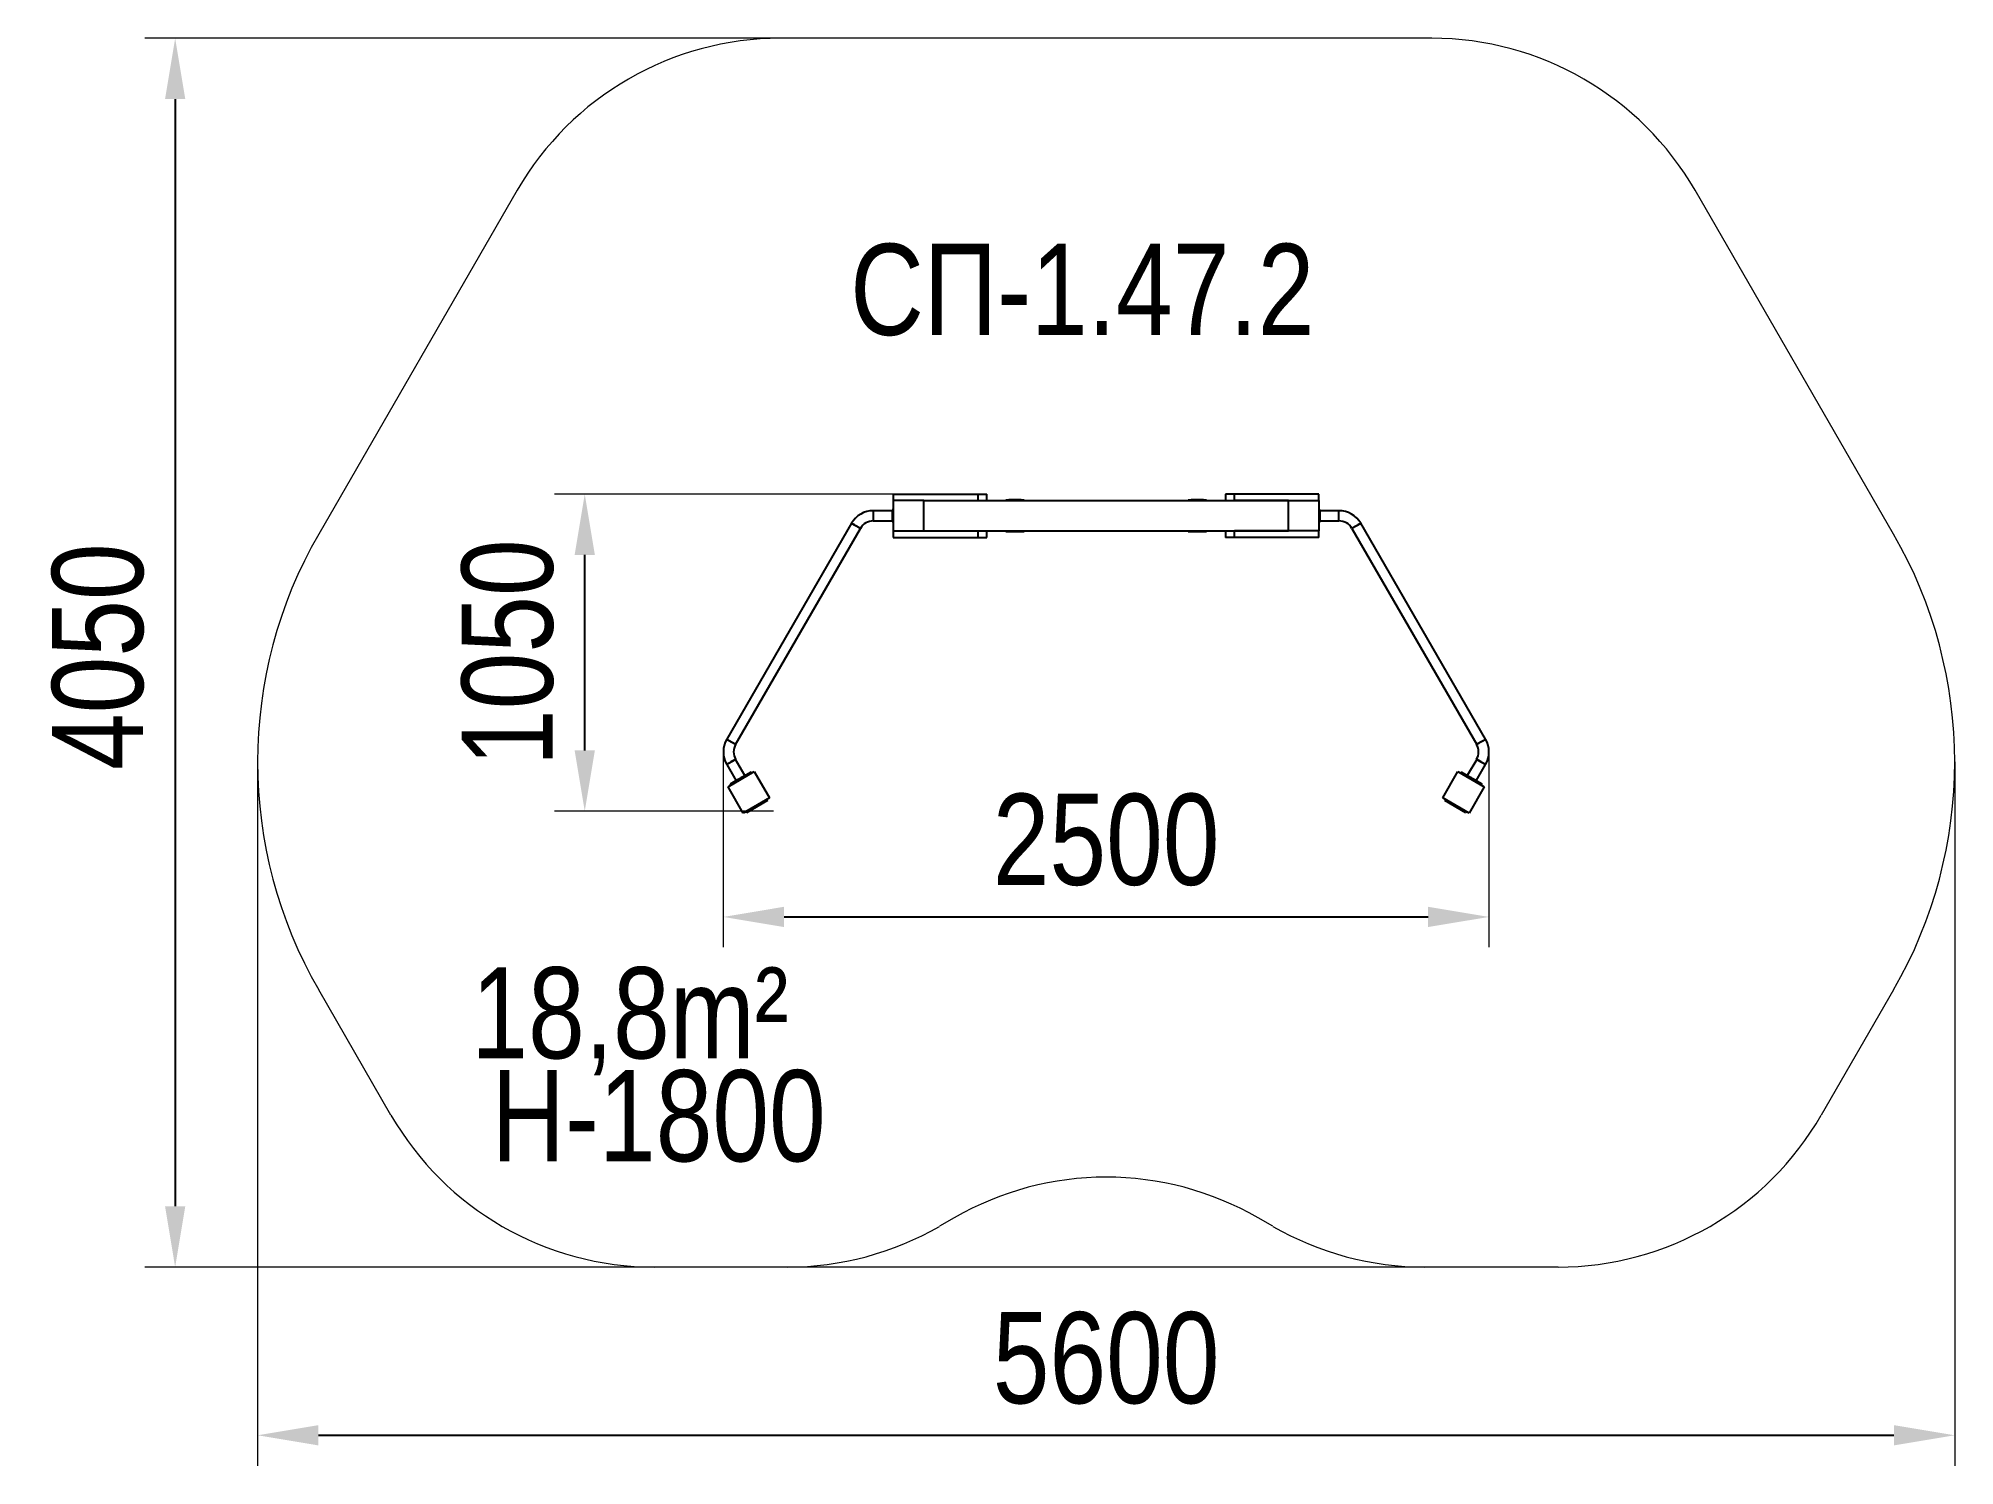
# Model space of a CAD drawing. Header units: millimetres. Extents: x -3204 to 3099, y -2509 to 2187.
import ezdxf

# ---------------------------------------------------------------- set-up
doc = ezdxf.new("R2010")
doc.units = ezdxf.units.MM
for name, color, linetype in [('DIKOM_АРТИКУЛ', 7, 'Continuous'), ('DIKOM_ЗОНА', 80, 'Continuous'), ('DIKOM_ОБЪЕКТ', 7, 'Continuous'), ('DIKOM_РАЗМЕР_ЗОНА', 7, 'Continuous'), ('DIKOM_РАЗМЕР_ОБЪЕКТА', 7, 'Continuous')]:
    doc.layers.add(name, color=color, linetype=linetype)
doc.styles.add('style1', font='arial.ttf', dxfattribs={"width": 0.8})
doc.dimstyles.new('1-50', dxfattribs={"dimtxt": 300, "dimasz": 200, "dimexe": 100, "dimexo": 0, "dimgap": 100, "dimtad": 1, "dimdec": 0, "dimtxsty": 'style1', "dimcen": 0, "dimclrd": 7, "dimclre": 7, "dimadec": 1, "dimazin": 2, "dimtfac": 1, "dimtdec": 0, "dimtmove": 0, "dimatfit": 3, "dimfxl": 0, "dimlwd": 25, "dimlwe": 18, "dimarcsym": 0})

# ---------------------------------------------------------------- blocks, each defined once
blk = doc.blocks.new('*D0')
at = {"layer": 'Defpoints', "color": 0, "transparency": 16777216}
for p in [(-951, -160.5), (1567.3, -160.5), (1567.3, -703.6)]:
    blk.add_point(p, dxfattribs=at)
at = {"layer": 'DIKOM_РАЗМЕР_ОБЪЕКТА', "color": 7, "lineweight": 18, "transparency": 16777216}
for p, q in [((-951, -160.5), (-951, -803.6)), ((1567.3, -160.5), (1567.3, -803.6))]:
    blk.add_line(p, q, dxfattribs=at)
at = {"layer": 'DIKOM_РАЗМЕР_ОБЪЕКТА', "color": 7, "lineweight": 25, "transparency": 16777216}
blk.add_line((-751, -703.6), (1367.3, -703.6), dxfattribs=at)
at = {"layer": 'DIKOM_РАЗМЕР_ОБЪЕКТА', "color": 7, "transparency": 16777216}
for points in [[(-751, -670.2), (-751, -736.9), (-951, -703.6)], [(1367.3, -670.2), (1367.3, -736.9), (1567.3, -703.6)]]:
    blk.add_solid(points, dxfattribs=at)
at = {"layer": 'DIKOM_РАЗМЕР_ОБЪЕКТА', "color": 0, "transparency": 16777216, "insert": (308.2, -450.4), "char_height": 300, "attachment_point": 5, "style": 'style1'}
blk.add_mtext('2500', dxfattribs=at)
blk = doc.blocks.new('*D1')
at = {"layer": 'Defpoints', "color": 0, "transparency": 16777216}
for p in [(-1406.8, 687.3), (-244.8, 687.3), (-785.5, -355.6)]:
    blk.add_point(p, dxfattribs=at)
at = {"layer": 'DIKOM_РАЗМЕР_ОБЪЕКТА', "color": 7, "lineweight": 18, "transparency": 16777216}
for p, q in [((-244.8, 687.3), (-1506.8, 687.3)), ((-785.5, -355.6), (-1506.8, -355.6))]:
    blk.add_line(p, q, dxfattribs=at)
at = {"layer": 'DIKOM_РАЗМЕР_ОБЪЕКТА', "color": 7, "lineweight": 25, "transparency": 16777216}
blk.add_line((-1406.8, -155.6), (-1406.8, 487.3), dxfattribs=at)
at = {"layer": 'DIKOM_РАЗМЕР_ОБЪЕКТА', "color": 7, "transparency": 16777216}
for points in [[(-1440.1, 487.3), (-1373.4, 487.3), (-1406.8, 687.3)], [(-1440.1, -155.6), (-1373.4, -155.6), (-1406.8, -355.6)]]:
    blk.add_solid(points, dxfattribs=at)
at = {"layer": 'DIKOM_РАЗМЕР_ОБЪЕКТА', "color": 0, "transparency": 16777216, "insert": (-1659.9, 165.9), "char_height": 300, "attachment_point": 5, "rotation": 90, "style": 'style1'}
blk.add_mtext('1050', dxfattribs=at)
blk = doc.blocks.new('*D2')
at = {"layer": 'Defpoints', "color": 0, "transparency": 16777216}
for p in [(-2482.9, -193.7), (3099.3, -193.7), (3099.3, -2409.1)]:
    blk.add_point(p, dxfattribs=at)
at = {"layer": 'DIKOM_РАЗМЕР_ЗОНА', "color": 7, "lineweight": 18, "transparency": 16777216}
for p, q in [((-2482.9, -193.7), (-2482.9, -2509.1)), ((3099.3, -193.7), (3099.3, -2509.1))]:
    blk.add_line(p, q, dxfattribs=at)
at = {"layer": 'DIKOM_РАЗМЕР_ЗОНА', "color": 7, "lineweight": 25, "transparency": 16777216}
blk.add_line((-2282.9, -2409.1), (2899.3, -2409.1), dxfattribs=at)
at = {"layer": 'DIKOM_РАЗМЕР_ЗОНА', "color": 7, "transparency": 16777216}
for points in [[(-2282.9, -2375.8), (-2282.9, -2442.5), (-2482.9, -2409.1)], [(2899.3, -2375.8), (2899.3, -2442.5), (3099.3, -2409.1)]]:
    blk.add_solid(points, dxfattribs=at)
at = {"layer": 'DIKOM_РАЗМЕР_ЗОНА', "color": 0, "transparency": 16777216, "insert": (308.2, -2156), "char_height": 300, "attachment_point": 5, "style": 'style1'}
blk.add_mtext('5600', dxfattribs=at)
blk = doc.blocks.new('*D3')
at = {"layer": 'Defpoints', "color": 0, "transparency": 16777216}
for p in [(869.4, 2187.3), (-2754.1, -1855.6), (1713, -1855.6)]:
    blk.add_point(p, dxfattribs=at)
at = {"layer": 'DIKOM_РАЗМЕР_ЗОНА', "color": 7, "lineweight": 18, "transparency": 16777216}
for p, q in [((869.4, 2187.3), (-2854.1, 2187.3)), ((1713, -1855.6), (-2854.1, -1855.6))]:
    blk.add_line(p, q, dxfattribs=at)
at = {"layer": 'DIKOM_РАЗМЕР_ЗОНА', "color": 7, "lineweight": 25, "transparency": 16777216}
blk.add_line((-2754.1, 1987.3), (-2754.1, -1655.6), dxfattribs=at)
at = {"layer": 'DIKOM_РАЗМЕР_ЗОНА', "color": 7, "transparency": 16777216}
for points in [[(-2787.4, 1987.3), (-2720.8, 1987.3), (-2754.1, 2187.3)], [(-2787.4, -1655.6), (-2720.8, -1655.6), (-2754.1, -1855.6)]]:
    blk.add_solid(points, dxfattribs=at)
at = {"layer": 'DIKOM_РАЗМЕР_ЗОНА', "color": 0, "transparency": 16777216, "insert": (-3007.3, 152.6), "char_height": 300, "attachment_point": 5, "rotation": 90, "style": 'style1'}
blk.add_mtext('4050', dxfattribs=at)

msp = doc.modelspace()

# ---------------------------------------------------------------- linework, layer by layer
at = {"layer": 'DIKOM_ЗОНА', "color": 3, "lineweight": 15}
for p, q in [((1379.3, 2187.3), (-763, 2187.3)), ((-1629, 1687.3), (-2282, 556.3)), ((2898.3, 556.3), (2245.3, 1687.3)), ((-2044.2, -1355.6), (-2282, -943.7)), ((2898.3, -943.7), (2660.5, -1355.6)), ((-191.8, -1693.7), (-240.2, -1721.6)), ((856.5, -1721.6), (808.2, -1693.7)), ((-740.2, -1855.6), (-1178.1, -1855.6)), ((1794.5, -1855.6), (1356.5, -1855.6))]:
    msp.add_line(p, q, dxfattribs=at)
for centre, radius, start, end in [((-763, 1187.3), 1000, 90, 150), ((1379.3, 1187.3), 1000, 30, 90), ((-982.9, -193.7), 1500, 150, 210.00001), ((1599.3, -193.7), 1500, 330.00002, 30), ((-1178.1, -855.6), 1000, 210.00001, 270), ((1794.5, -855.6), 1000, 270, 330.00002), ((308.2, -2559.7), 1000, 60.00002, 119.99999), ((-740.2, -855.6), 1000, 270, 299.99999), ((1356.5, -855.6), 1000, 240.00002, 270)]:
    msp.add_arc(centre, radius, start, end, dxfattribs=at)
at = {"layer": 'DIKOM_ОБЪЕКТ'}
for p, q in [((-395.8, 633.1), (-457.7, 633.1)), ((-457.7, 633.1), (-457.7, 599.4)), ((-391.8, 636.3), (-395.8, 636.3)), ((-395.8, 636.3), (-395.8, 596.3)), ((-391.8, 687.3), (-391.8, 666.3)), ((-391.8, 687.3), (-114.3, 687.3)), ((-291.8, 666.3), (-391.8, 666.3)), ((-391.8, 666.3), (-391.8, 566.3)), ((-291.8, 666.3), (-114.3, 666.3)), ((-291.8, 666.3), (908.2, 666.3)), ((-291.8, 566.3), (-291.8, 666.3)), ((-114.3, 687.3), (-114.3, 666.3)), ((-114.3, 687.3), (-84.3, 687.3)), ((-84.3, 666.3), (-84.3, 687.3)), ((-21.8, 666.3), (-21.8, 669.3)), ((-21.8, 669.3), (-11.8, 669.3)), ((-11.8, 669.3), (-11.8, 666.3)), ((28.2, 669.3), (-11.8, 669.3)), ((28.2, 666.3), (28.2, 669.3)), ((28.2, 669.3), (38.2, 669.3)), ((38.2, 669.3), (38.2, 666.3)), ((578.2, 666.3), (578.2, 669.3)), ((578.2, 669.3), (588.2, 669.3)), ((588.2, 669.3), (588.2, 666.3)), ((628.2, 669.3), (588.2, 669.3)), ((628.2, 666.3), (628.2, 669.3)), ((628.2, 669.3), (638.2, 669.3)), ((638.2, 669.3), (638.2, 666.3)), ((700.6, 687.3), (700.6, 666.3)), ((730.6, 687.3), (700.6, 687.3)), ((730.6, 666.3), (730.6, 687.3)), ((1008.2, 687.3), (730.6, 687.3)), ((908.2, 666.3), (730.6, 666.3)), ((908.2, 566.3), (908.2, 666.3)), ((908.2, 666.3), (1008.2, 666.3)), ((1008.2, 666.3), (1008.2, 687.3)), ((1008.2, 666.3), (1008.2, 566.3)), ((1008.2, 636.3), (1012.2, 636.3)), ((1012.2, 596.3), (1012.2, 636.3)), ((1074.1, 633.1), (1012.2, 633.1)), ((1074.1, 599.4), (1074.1, 633.1)), ((-529.5, 591.7), (-939.9, -119.1)), ((-910.7, -136), (-500.3, 574.9)), ((-457.7, 599.4), (-395.8, 599.4)), ((-391.8, 596.3), (-395.8, 596.3)), ((1008.2, 596.3), (1012.2, 596.3)), ((1012.2, 599.4), (1074.1, 599.4)), ((1116.6, 574.9), (1527, -136)), ((1556.2, -119.1), (1145.8, 591.7)), ((-391.8, 566.3), (-391.8, 545.3)), ((-391.8, 566.3), (-291.8, 566.3)), ((-391.8, 545.3), (-114.3, 545.3)), ((-291.8, 566.3), (-114.3, 566.3)), ((-291.8, 566.3), (908.2, 566.3)), ((-114.3, 566.3), (-114.3, 545.3)), ((-114.3, 545.3), (-84.3, 545.3)), ((-84.3, 545.3), (-84.3, 566.3)), ((-21.8, 563.3), (-21.8, 566.3)), ((-11.8, 563.3), (-21.8, 563.3)), ((-11.8, 566.3), (-11.8, 563.3)), ((28.2, 563.3), (-11.8, 563.3)), ((28.2, 563.3), (28.2, 566.3)), ((38.2, 563.3), (28.2, 563.3)), ((38.2, 566.3), (38.2, 563.3)), ((578.2, 563.3), (578.2, 566.3)), ((588.2, 563.3), (578.2, 563.3)), ((588.2, 566.3), (588.2, 563.3)), ((628.2, 563.3), (588.2, 563.3)), ((628.2, 563.3), (628.2, 566.3)), ((638.2, 563.3), (628.2, 563.3)), ((638.2, 566.3), (638.2, 563.3)), ((700.6, 566.3), (700.6, 545.3)), ((730.6, 545.3), (700.6, 545.3)), ((730.6, 545.3), (730.6, 566.3)), ((908.2, 566.3), (730.6, 566.3)), ((1008.2, 545.3), (730.6, 545.3)), ((1008.2, 566.3), (908.2, 566.3)), ((1008.2, 545.3), (1008.2, 566.3)), ((-879.8, -238.7), (-910.7, -185.1)), ((1527, -185.1), (1496.1, -238.7)), ((-939.9, -202), (-908.9, -255.6)), ((-935.6, -275.6), (-849, -225.6)), ((-859.7, -227.1), (-877, -237.1)), ((-875, -240.6), (-877, -237.1)), ((-857.7, -230.6), (-859.7, -227.1)), ((-849, -225.6), (-799, -312.2)), ((1415.4, -312.2), (1465.4, -225.6)), ((1465.4, -225.6), (1552, -275.6)), ((1474, -230.6), (1476, -227.1)), ((1493.3, -237.1), (1476, -227.1)), ((1491.3, -240.6), (1493.3, -237.1)), ((1525.2, -255.6), (1556.2, -202)), ((-885.6, -362.2), (-935.6, -275.6)), ((-911.7, -257.1), (-929, -267.1)), ((-927, -270.6), (-929, -267.1)), ((-909.7, -260.6), (-911.7, -257.1)), ((-799, -312.2), (-885.6, -362.2)), ((1502, -362.2), (1415.4, -312.2)), ((1552, -275.6), (1502, -362.2)), ((1526, -260.6), (1528, -257.1)), ((1545.3, -267.1), (1528, -257.1)), ((1543.3, -270.6), (1545.3, -267.1)), ((-877, -357.2), (-875, -360.7)), ((-805.7, -320.7), (-875, -360.7)), ((-807.7, -317.2), (-805.7, -320.7)), ((1424, -317.2), (1422, -320.7)), ((1491.3, -360.7), (1422, -320.7)), ((1493.3, -357.2), (1491.3, -360.7))]:
    msp.add_line(p, q, dxfattribs=at)
at = {"layer": 'DIKOM_ОБЪЕКТ', "flags": 128}
for points in [[(-529.5, 591.7), (-529.3, 591.6), (-528.9, 591.4), (-528.1, 590.9), (-527.1, 590.3), (-525.8, 589.6), (-524.2, 588.7), (-522.5, 587.7), (-520.6, 586.6), (-518.6, 585.4), (-516.5, 584.2), (-514.4, 583), (-512.2, 581.8), (-510.2, 580.6), (-508.2, 579.4), (-506.4, 578.4), (-504.8, 577.4), (-503.3, 576.6), (-502.2, 575.9), (-501.3, 575.4), (-500.7, 575.1), (-500.3, 574.9), (-500.3, 574.9)], [(-500.3, 574.9), (-500.5, 575), (-500.9, 575.2), (-501.7, 575.7), (-502.7, 576.3), (-504, 577), (-505.6, 577.9), (-507.3, 578.9), (-509.2, 580), (-511.2, 581.2), (-513.3, 582.4), (-515.4, 583.6), (-517.5, 584.8), (-519.6, 586), (-521.6, 587.1), (-523.4, 588.2), (-525, 589.1), (-526.4, 590), (-527.6, 590.6), (-528.5, 591.2), (-529.1, 591.5), (-529.4, 591.7), (-529.5, 591.7)], [(1116.6, 574.9), (1116.7, 574.9), (1117, 575.1), (1117.6, 575.4), (1118.5, 575.9), (1119.7, 576.6), (1121.1, 577.4), (1122.7, 578.4), (1124.5, 579.4), (1126.5, 580.6), (1128.6, 581.8), (1130.7, 583), (1132.8, 584.2), (1134.9, 585.4), (1136.9, 586.6), (1138.8, 587.7), (1140.5, 588.7), (1142.1, 589.6), (1143.4, 590.3), (1144.4, 590.9), (1145.2, 591.4), (1145.6, 591.6), (1145.8, 591.7), (1145.8, 591.7)], [(1145.8, 591.7), (1145.8, 591.7), (1145.5, 591.5), (1144.8, 591.2), (1143.9, 590.6), (1142.8, 590), (1141.3, 589.1), (1139.7, 588.2), (1137.9, 587.1), (1135.9, 586), (1133.9, 584.8), (1131.7, 583.6), (1129.6, 582.4), (1127.5, 581.2), (1125.5, 580), (1123.6, 578.9), (1121.9, 577.9), (1120.3, 577), (1119, 576.3), (1118, 575.7), (1117.2, 575.2), (1116.8, 575), (1116.6, 574.9)], [(-939.9, -119.1), (-939.7, -119.2), (-939.3, -119.5), (-938.5, -119.9), (-937.5, -120.5), (-936.2, -121.3), (-934.6, -122.1), (-932.9, -123.1), (-931, -124.2), (-929, -125.4), (-926.9, -126.6), (-924.8, -127.8), (-922.6, -129.1), (-920.6, -130.2), (-918.6, -131.4), (-916.8, -132.4), (-915.2, -133.4), (-913.7, -134.2), (-912.6, -134.9), (-911.7, -135.4), (-911, -135.8), (-910.7, -135.9), (-910.7, -136)], [(-910.7, -136), (-910.9, -135.9), (-911.3, -135.6), (-912.1, -135.2), (-913.1, -134.6), (-914.4, -133.8), (-916, -132.9), (-917.7, -131.9), (-919.6, -130.8), (-921.6, -129.7), (-923.7, -128.4), (-925.8, -127.2), (-927.9, -126), (-930, -124.8), (-932, -123.7), (-933.8, -122.6), (-935.4, -121.7), (-936.8, -120.9), (-938, -120.2), (-938.9, -119.7), (-939.5, -119.3), (-939.8, -119.1), (-939.9, -119.1)], [(1527, -136), (1527.1, -135.9), (1527.4, -135.8), (1528, -135.4), (1528.9, -134.9), (1530.1, -134.2), (1531.5, -133.4), (1533.1, -132.4), (1534.9, -131.4), (1536.9, -130.2), (1539, -129.1), (1541.1, -127.8), (1543.2, -126.6), (1545.3, -125.4), (1547.3, -124.2), (1549.2, -123.1), (1550.9, -122.1), (1552.5, -121.3), (1553.8, -120.5), (1554.8, -119.9), (1555.6, -119.5), (1556, -119.2), (1556.2, -119.1), (1556.2, -119.1)], [(1556.2, -119.1), (1556.2, -119.1), (1555.8, -119.3), (1555.2, -119.7), (1554.3, -120.2), (1553.2, -120.9), (1551.7, -121.7), (1550.1, -122.6), (1548.3, -123.7), (1546.3, -124.8), (1544.3, -126), (1542.1, -127.2), (1540, -128.4), (1537.9, -129.7), (1535.9, -130.8), (1534, -131.9), (1532.3, -132.9), (1530.7, -133.8), (1529.4, -134.6), (1528.4, -135.2), (1527.6, -135.6), (1527.2, -135.9), (1527, -136), (1527, -136)], [(-939.9, -202), (-939.7, -201.9), (-939.3, -201.6), (-938.5, -201.2), (-937.5, -200.6), (-936.2, -199.8), (-934.6, -198.9), (-932.9, -197.9), (-931, -196.8), (-929, -195.7), (-926.9, -194.4), (-924.8, -193.2), (-922.6, -192), (-920.6, -190.8), (-918.6, -189.7), (-916.8, -188.6), (-915.2, -187.7), (-913.7, -186.9), (-912.6, -186.2), (-911.7, -185.7), (-911, -185.3), (-910.7, -185.1), (-910.7, -185.1)], [(-910.7, -185.1), (-910.9, -185.2), (-911.3, -185.5), (-912.1, -185.9), (-913.1, -186.5), (-914.4, -187.3), (-916, -188.1), (-917.7, -189.1), (-919.6, -190.2), (-921.6, -191.4), (-923.7, -192.6), (-925.8, -193.8), (-927.9, -195.1), (-930, -196.2), (-932, -197.4), (-933.8, -198.4), (-935.4, -199.4), (-936.8, -200.2), (-938, -200.9), (-938.9, -201.4), (-939.5, -201.8), (-939.8, -201.9), (-939.9, -202)], [(1527, -185.1), (1527.1, -185.1), (1527.4, -185.3), (1528, -185.7), (1528.9, -186.2), (1530.1, -186.9), (1531.5, -187.7), (1533.1, -188.6), (1534.9, -189.7), (1536.9, -190.8), (1539, -192), (1541.1, -193.2), (1543.2, -194.4), (1545.3, -195.7), (1547.3, -196.8), (1549.2, -197.9), (1550.9, -198.9), (1552.5, -199.8), (1553.8, -200.6), (1554.8, -201.2), (1555.6, -201.6), (1556, -201.9), (1556.2, -202), (1556.2, -202)], [(1556.2, -202), (1556.2, -201.9), (1555.8, -201.8), (1555.2, -201.4), (1554.3, -200.9), (1553.2, -200.2), (1551.7, -199.4), (1550.1, -198.4), (1548.3, -197.4), (1546.3, -196.2), (1544.3, -195.1), (1542.1, -193.8), (1540, -192.6), (1537.9, -191.4), (1535.9, -190.2), (1534, -189.1), (1532.3, -188.1), (1530.7, -187.3), (1529.4, -186.5), (1528.4, -185.9), (1527.6, -185.5), (1527.2, -185.2), (1527, -185.1), (1527, -185.1)], [(-877, -237.1), (-877.2, -237.2), (-877.7, -237.5), (-878.5, -238), (-879.5, -238.6), (-880.9, -239.4), (-882.5, -240.3), (-884.4, -241.4), (-886.4, -242.5), (-888.5, -243.8), (-890.8, -245.1), (-893.2, -246.4), (-895.5, -247.8), (-897.9, -249.2), (-900.1, -250.5), (-902.3, -251.7), (-904.3, -252.9), (-906.2, -254), (-907.8, -254.9), (-909.1, -255.7), (-910.2, -256.3), (-911, -256.8), (-911.5, -257), (-911.7, -257.1)], [(1528, -257.1), (1527.8, -257), (1527.3, -256.8), (1526.5, -256.3), (1525.5, -255.7), (1524.1, -254.9), (1522.5, -254), (1520.6, -252.9), (1518.6, -251.7), (1516.5, -250.5), (1514.2, -249.2), (1511.8, -247.8), (1509.5, -246.4), (1507.1, -245.1), (1504.9, -243.8), (1502.7, -242.5), (1500.7, -241.4), (1498.8, -240.3), (1497.2, -239.4), (1495.9, -238.6), (1494.8, -238), (1494, -237.5), (1493.5, -237.2), (1493.3, -237.1)]]:
    msp.add_lwpolyline(points, dxfattribs=at)
at = {"layer": 'DIKOM_ОБЪЕКТ'}
for centre, radius, start, end in [((-457.7, 550.3), 82.8, 90, 150), ((1074.1, 550.3), 82.8, 30, 90), ((-457.7, 550.3), 49.1, 90, 150), ((1074.1, 550.3), 49.1, 30, 90), ((-868.1, -160.5), 82.8, 150, 210), ((1484.4, -160.5), 82.8, 330, 30), ((-868.1, -160.5), 49.1, 150, 210), ((1484.4, -160.5), 49.1, 330, 30)]:
    msp.add_arc(centre, radius, start, end, dxfattribs=at)

# ---------------------------------------------------------------- texts
at = {"layer": 'DIKOM_АРТИКУЛ', "color": 7, "linetype": 'Continuous', "lineweight": 15, "insert": (-533.5, 1511.1), "char_height": 300, "width": 1667.537, "attachment_point": 1, "style": 'style1'}
msp.add_mtext('{\\fArial|b0|i0|c204|p34;СП}-1.47.2', dxfattribs=at)
at = {"layer": 'DIKOM_РАЗМЕР_ОБЪЕКТА', "char_height": 300, "width": 5885.531, "attachment_point": 1, "style": 'style1'}
for s, insert in [('{\\fArial|b0|i0|c204|p34;1}8,8m²', (-1779.7, -869)), ('H-1800', (-1713.6, -1207.7))]:
    msp.add_mtext(s, dxfattribs=dict(at, insert=insert))

# ---------------------------------------------------------------- dimensions: what is measured, and where the dimension line sits
at = {"layer": 'DIKOM_РАЗМЕР_ЗОНА'}
dim = msp.add_linear_dim(base=(-2754.1, -1855.6), p1=(869.4, 2187.3), p2=(1713, -1855.6), angle=90, text='4050', dimstyle='1-50', dxfattribs=at)
dim.commit()
dim.dimension.update_dxf_attribs({"geometry": '*D3', "text_midpoint": (-2754.1, 152.6), "dimtype": 160})
dim = msp.add_linear_dim(base=(3099.3, -2409.1), p1=(-2482.9, -193.7), p2=(3099.3, -193.7), text='5600', dimstyle='1-50', dxfattribs=at)
dim.commit()
dim.dimension.update_dxf_attribs({"geometry": '*D2', "text_midpoint": (308.2, -2409.1), "dimtype": 160})
at = {"layer": 'DIKOM_РАЗМЕР_ОБЪЕКТА'}
dim = msp.add_linear_dim(base=(-1406.8, 687.3), p1=(-785.5, -355.6), p2=(-244.8, 687.3), angle=90, text='1050', dimstyle='1-50', dxfattribs=at)
dim.commit()
dim.dimension.update_dxf_attribs({"geometry": '*D1', "text_midpoint": (-1406.8, 165.9), "dimtype": 160})
dim = msp.add_linear_dim(base=(1567.3, -703.6), p1=(-951, -160.5), p2=(1567.3, -160.5), text='2500', dimstyle='1-50', dxfattribs=at)
dim.commit()
dim.dimension.update_dxf_attribs({"geometry": '*D0', "text_midpoint": (308.2, -450.4)})

doc.saveas('drawing.dxf')
